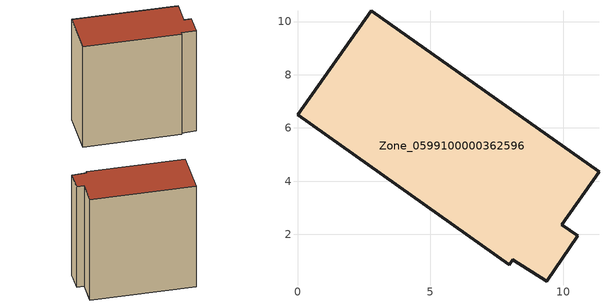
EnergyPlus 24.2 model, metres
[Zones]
Zone_0599100000362596
 floor ground (C_G): 9.37,0.23 8.1,1.05 7.96,0.86 0,6.49 2.77,10.41 11.34,4.36 9.93,2.35 10.55,1.94 z3.63
 wall outside (C_F): 9.93,2.35 11.34,4.36 2.77,10.41 0,6.49 7.96,0.86 8.1,1.05 9.37,0.23 10.55,1.94 9.93,2.35 z3.63:15.21
 roof outside (C_R): 8.1,1.05 9.37,0.23 10.55,1.94 9.93,2.35 11.34,4.36 2.77,10.41 0,6.49 7.96,0.86 z15.21
[BUILDING]
Pand.0599100000362596: North Axis=0; Terrain=City; Loads Convergence Tolerance Value=0.04; Temperature Convergence Tolerance Value=0.4; Solar Distribution=FullExterior; Maximum Number of Warmup Days=25; Minimum Number of Warmup Days=1
[Site:Location]
Rotterdam.The.Hague.AP_ZH_NLD Design_Conditions: Latitude=51.96; Longitude=4.45; Time Zone=1; Elevation=-4.5
[SITE:GROUNDTEMPERATURE:BUILDINGSURFACE]
18, 18, 18, 18, 18, 18, 18, 18, 18, 18, 18, 18
[MATERIAL] Thermal Absorptance=0.9; Solar Absorptance=0.7; Visible Absorptance=0.7
Name | Roughness | Thickness | Conductivity | Density | Specific Heat
G.TI.1992-2005 | MediumSmooth | 0.15 | 0.06 | 540 | 1210
F.TI.1992-2005 | Rough | 0.3 | 0.12 | 1920 | 840
R.TI.1992-2005 | MediumRough | 0.2 | 0.08 | 1500 | 1000
[CONSTRUCTION]
C_G: G.TI.1992-2005
C_F: F.TI.1992-2005
C_R: R.TI.1992-2005
[ZONE]
Zone_0599100000362596: Type=1; Multiplier=1; Ceiling Height=Autocalculate; Volume=Autocalculate; Floor Area=autocalculate; Part of Total Floor Area=Yes
[ZONEINFILTRATION:DESIGNFLOWRATE]
Infil_Zone_0599100000362596: Zone or ZoneList or Space or SpaceList=Zone_0599100000362596; Schedule=AlwaysOn; Design Flow Rate Calculation Method=Flow/Area; Flow Rate per Floor Area=0.0015; Constant Term Coefficient=1; Temperature Term Coefficient=0; Velocity Term Coefficient=0; Velocity Squared Term Coefficient=0
[HVACTEMPLATE:ZONE:IDEALLOADSAIRSYSTEM]
Zone_0599100000362596: Maximum Heating Supply Air Temperature=50; Minimum Cooling Supply Air Temperature=13; Maximum Heating Supply Air Humidity Ratio=0.0156; Minimum Cooling Supply Air Humidity Ratio=0.0077; Heating Limit=NoLimit; Cooling Limit=NoLimit; Dehumidification Control Type=ConstantSensibleHeatRatio; Cooling Sensible Heat Ratio=0.7; Dehumidification Setpoint=60; Humidification Control Type=None; Humidification Setpoint=30; Outdoor Air Method=None; Outdoor Air Flow Rate per Person=0.00944; Outdoor Air Flow Rate per Zone Floor Area=0; Outdoor Air Flow Rate per Zone=0; Demand Controlled Ventilation Type=None; Outdoor Air Economizer Type=NoEconomizer; Heat Recovery Type=None; Sensible Heat Recovery Effectiveness=0.7; Latent Heat Recovery Effectiveness=0.65
[ZONECONTROL:THERMOSTAT]
ThermostatControl_Zone_0599100000362596: Zone or ZoneList=Zone_0599100000362596; Control Type Schedule=DualSetpointControlType; Control 1=Thermostat_Zone_0599100000362596; Temperature Difference Between Cutout And Setpoint=0
[THERMOSTATSETPOINT:DUALSETPOINT]
Thermostat_Zone_0599100000362596: Heating Setpoint Temperature Schedule=HeatingSetpoint_Zone_0599100000362596; Cooling Setpoint Temperature Schedule=CoolingSetpoint_Zone_0599100000362596
[SCHEDULE:COMPACT]
HeatingSetpoint_Zone_0599100000362596: Through: 12/31, For: AllDays, Until: 24:00, 21
CoolingSetpoint_Zone_0599100000362596: Through: 12/31, For: AllDays, Until: 24:00, 24
DualSetpointControlType: Through: 12/31, For: AllDays, Until: 24:00, 4
AlwaysOn: Through: 12/31, For: AllDays, Until: 24:00, 1
